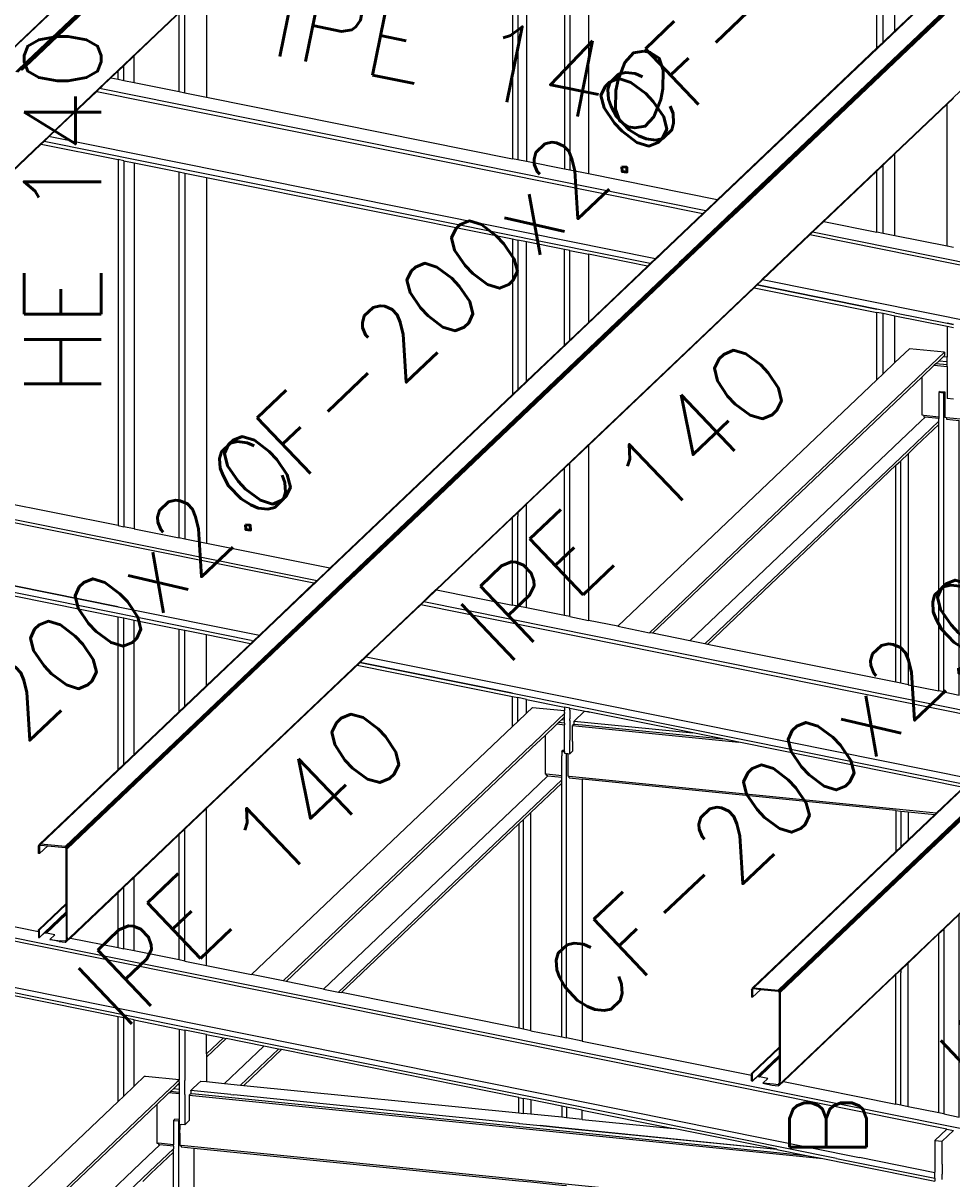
# Model space of a CAD drawing. Header units: millimetres. Extents: x 0 to 42, y 0 to 29.7.
# Drawn here: x 18.286 to 20.135, y 13.836 to 16.137 of the extents above; entities that cross this region are included whole.
import ezdxf
from ezdxf.enums import TextEntityAlignment as Align

# ---------------------------------------------------------------- set-up
doc = ezdxf.new("R2010")
doc.units = ezdxf.units.MM
doc.layers.add('BARRAS_DE_ACERO', color=7, linetype='Continuous', lineweight=9)
doc.layers.add('REFERENCIA_DE_LAS_BARRAS', color=2, linetype='Continuous', lineweight=9)
doc.styles.add('CYPETXT', font='romans__.ttf', dxfattribs={"height": 0.2})

msp = doc.modelspace()

# ---------------------------------------------------------------- linework, layer by layer
at = {"layer": 'BARRAS_DE_ACERO'}
for p, q in [((18.43703, 16.00684), (19.83667, 17.33798)), ((18.30027, 16.06039), (18.93417, 16.66328)), ((18.48657, 16.05266), (19.08273, 16.61964)), ((19.2603, 16.57683), (19.2603, 15.86703)), ((19.27076, 16.57472), (19.27076, 15.86492)), ((19.28829, 16.57119), (19.28829, 15.86139)), ((19.36396, 16.55595), (19.36396, 15.84615)), ((19.37442, 16.55384), (19.37442, 15.84404)), ((19.4115, 16.54637), (19.4115, 15.83657)), ((19.98601, 16.08759), (19.98601, 16.43065)), ((20.29149, 16.37617), (19.64119, 15.7577)), ((19.71372, 15.7757), (20.32959, 16.36143)), ((19.71551, 15.77534), (20.33139, 16.36107)), ((19.71756, 15.77493), (20.33924, 16.36617)), ((20.34336, 16.36573), (19.72135, 15.77416)), ((20.34042, 16.36493), (19.87087, 15.91836)), ((20.12581, 15.97719), (20.49484, 16.32815)), ((18.47515, 16.28645), (18.24843, 16.07082)), ((18.2489, 16.07073), (18.47515, 16.28591)), ((20.13817, 16.23177), (19.63996, 15.75795)), ((18.2501, 16.07049), (18.39634, 16.20958)), ((18.29436, 16.06158), (18.44732, 16.20705)), ((18.29615, 16.06122), (18.44931, 16.20689)), ((18.29819, 16.06081), (18.45083, 16.20597)), ((18.30197, 16.06005), (18.45251, 16.20321)), ((18.59689, 16.15716), (18.50712, 16.07178)), ((18.59689, 16.00064), (18.59689, 16.15716)), ((19.66781, 15.78495), (19.98601, 16.08759)), ((19.99837, 16.09934), (19.98601, 16.08759)), ((18.27179, 16.04012), (18.29436, 16.06158)), ((18.27358, 16.03976), (18.29615, 16.06122)), ((18.29819, 16.06081), (18.27563, 16.03935)), ((18.30027, 16.06039), (18.28253, 16.04352)), ((18.30197, 16.06005), (18.28423, 16.04318)), ((18.44724, 16.01525), (18.48657, 16.05266)), ((18.48657, 16.05224), (18.47515, 16.04138)), ((18.48657, 16.02286), (18.48657, 16.05224)), ((18.46107, 16.028), (18.44334, 16.01113)), ((18.47515, 16.02516), (18.48657, 16.02286)), ((18.48657, 16.02286), (18.50712, 16.01872)), ((18.50712, 16.01872), (18.59689, 16.00064)), ((18.43244, 16.00117), (18.32775, 15.90161)), ((18.43703, 16.00684), (18.33928, 15.91387)), ((18.43816, 16.00661), (18.43244, 16.00117)), ((18.43279, 16.0011), (18.43851, 16.00654)), ((18.43279, 16.0011), (19.63952, 15.75804)), ((18.43816, 16.00661), (18.44298, 16.0112)), ((18.43851, 16.00654), (18.44334, 16.01113)), ((19.64524, 15.76348), (18.43851, 16.00654)), ((18.44298, 16.0112), (18.44724, 16.01525)), ((18.6083, 15.99834), (18.65156, 15.98963)), ((20.12581, 15.97719), (19.85066, 15.71552)), ((19.8518, 15.71529), (20.13817, 15.98765)), ((18.32204, 15.89618), (18.32775, 15.90161)), ((18.33928, 15.91387), (18.32663, 15.90184)), ((19.71962, 15.77451), (19.87087, 15.91836)), ((18.32204, 15.89618), (17.85382, 15.45088)), ((17.85382, 15.45046), (18.3224, 15.89611)), ((18.3224, 15.89611), (18.47515, 15.86534)), ((18.47515, 15.86534), (18.47515, 15.13644)), ((18.48657, 15.86304), (18.47515, 15.86534)), ((18.48657, 15.86304), (18.48657, 15.13414)), ((18.48657, 15.86304), (18.50712, 15.8589)), ((18.50712, 15.8589), (18.50712, 15.13)), ((18.50712, 15.8589), (18.59689, 15.84082)), ((20.02185, 15.71363), (20.02185, 15.87661)), ((18.59689, 15.11192), (18.59689, 15.84082)), ((18.59689, 15.84082), (18.6083, 15.83852)), ((18.6083, 15.83852), (18.6083, 15.10962)), ((18.6083, 15.83852), (18.65156, 15.82981)), ((19.66781, 15.78495), (19.4115, 15.83657)), ((19.99837, 15.71836), (19.99837, 15.84569)), ((18.65156, 15.82981), (18.65156, 15.10091)), ((18.65156, 15.82981), (19.2603, 15.7072)), ((19.64524, 15.76348), (19.63952, 15.75804)), ((19.66781, 15.78495), (19.64524, 15.76348)), ((19.68543, 15.74879), (19.71372, 15.7757)), ((19.71756, 15.77493), (19.68838, 15.74717)), ((19.69133, 15.74761), (19.71962, 15.77451)), ((19.70499, 15.76533), (19.69294, 15.75387)), ((19.72135, 15.77416), (19.69877, 15.75269)), ((19.71551, 15.77534), (19.70499, 15.76533)), ((19.63996, 15.75795), (19.5473, 15.66983)), ((19.64119, 15.7577), (19.55908, 15.67961)), ((19.58458, 15.64845), (19.68838, 15.74717)), ((19.6872, 15.74841), (19.59456, 15.66031)), ((19.59721, 15.65809), (19.69133, 15.74761)), ((19.69306, 15.74726), (19.59893, 15.65774)), ((19.68543, 15.74879), (19.60333, 15.6707)), ((19.6872, 15.74841), (19.69294, 15.75387)), ((19.69306, 15.74726), (19.69877, 15.75269)), ((19.88043, 15.74212), (19.85787, 15.72065)), ((19.85787, 15.72065), (19.85216, 15.71522)), ((21.06459, 15.4776), (19.85787, 15.72065)), ((19.2603, 15.7072), (19.27076, 15.70509)), ((19.2603, 15.7072), (19.2603, 15.39739)), ((19.27076, 15.70509), (19.27076, 15.40734)), ((19.75775, 15.62585), (19.8518, 15.71529)), ((19.85216, 15.71522), (19.75803, 15.6257)), ((20.12581, 15.69269), (20.02185, 15.71363)), ((19.37442, 15.68421), (19.4115, 15.67674)), ((19.55908, 15.67961), (19.54882, 15.66985)), ((19.59421, 15.66203), (19.60333, 15.6707)), ((19.53079, 15.65271), (18.87298, 15.02709)), ((19.52957, 15.65296), (18.87752, 15.03283)), ((19.10023, 15.18345), (19.59893, 15.65774)), ((19.53483, 15.65848), (19.52912, 15.65305)), ((19.52957, 15.65296), (19.53528, 15.65839)), ((19.5365, 15.65814), (19.53079, 15.65271)), ((19.54539, 15.66852), (19.53483, 15.65848)), ((19.54583, 15.66843), (19.53528, 15.65839)), ((19.5365, 15.65814), (19.54854, 15.66958)), ((19.54583, 15.66843), (19.5473, 15.66983)), ((19.54882, 15.66985), (19.54854, 15.66958)), ((19.57504, 15.6438), (19.58075, 15.64923)), ((19.58075, 15.64923), (19.59131, 15.65927)), ((19.58458, 15.64845), (19.58173, 15.64574)), ((19.59721, 15.65809), (19.58577, 15.64721)), ((19.58979, 15.65577), (19.58648, 15.65263)), ((19.59228, 15.65813), (19.58979, 15.65577)), ((19.59133, 15.65929), (19.59131, 15.65927)), ((19.59133, 15.65929), (19.59278, 15.66067)), ((19.59289, 15.65871), (19.59228, 15.65813)), ((19.59278, 15.66067), (19.59421, 15.66203)), ((19.5929, 15.65872), (19.59289, 15.65871)), ((19.59309, 15.65891), (19.5929, 15.65872)), ((19.59309, 15.65891), (19.59456, 15.66031)), ((18.79067, 14.89782), (19.57504, 15.6438)), ((19.57682, 15.64344), (18.81778, 14.92155)), ((18.94642, 15.04152), (19.57888, 15.64303)), ((18.94847, 15.04111), (19.58007, 15.64179)), ((19.10829, 15.00947), (19.75654, 15.626)), ((19.10895, 15.00878), (19.75767, 15.62577)), ((19.57888, 15.64303), (19.57889, 15.64303)), ((19.57889, 15.64303), (19.58173, 15.64574)), ((19.58577, 15.64721), (19.58007, 15.64179)), ((19.75803, 15.6257), (19.74747, 15.61566)), ((19.75767, 15.62577), (19.75775, 15.62585)), ((20.18762, 15.53917), (19.75803, 15.6257)), ((19.74745, 15.61564), (19.74176, 15.61023)), ((19.74176, 15.61023), (19.98601, 15.56103)), ((19.98601, 15.56761), (19.98601, 15.56759)), ((19.99837, 15.56512), (19.98601, 15.56761)), ((19.98601, 15.42692), (19.98601, 15.56103)), ((19.99837, 15.56512), (19.99837, 15.5651)), ((20.02185, 15.56039), (19.99837, 15.56512)), ((20.02185, 15.56037), (20.02185, 15.56039)), ((20.02185, 15.56039), (20.12581, 15.53945)), ((20.02185, 15.56037), (20.12581, 15.53943)), ((19.4115, 15.54119), (19.37442, 15.50593)), ((20.12581, 15.53945), (20.12581, 15.53943)), ((20.13817, 15.53696), (20.12581, 15.53945)), ((20.12581, 15.53943), (20.13817, 15.53694)), ((20.12581, 15.53287), (20.12581, 15.47157)), ((19.36396, 15.49598), (19.28829, 15.42401)), ((19.37442, 15.50593), (19.36396, 15.49598)), ((20.1203, 15.48164), (20.05087, 15.48861)), ((19.53325, 14.92332), (20.12028, 15.48162)), ((20.10884, 15.46418), (20.10315, 15.45877)), ((20.11749, 15.47241), (20.10884, 15.46418)), ((20.12581, 15.46247), (20.10884, 15.46418)), ((20.12029, 15.47507), (20.11749, 15.47241)), ((20.12581, 15.47157), (20.11749, 15.47241)), ((20.12581, 15.46247), (20.12581, 15.47157)), ((20.10315, 15.45877), (20.10004, 15.45581)), ((20.10004, 15.45581), (20.12581, 15.45322)), ((20.12581, 15.45649), (20.10315, 15.45877)), ((20.12581, 15.45649), (20.12581, 15.46247)), ((20.12581, 15.45322), (20.12581, 15.45649)), ((20.12581, 15.45322), (20.12581, 15.38982)), ((19.28829, 15.42401), (19.27076, 15.40734)), ((19.99837, 15.43868), (19.98601, 15.42692)), ((18.89667, 15.05154), (19.2603, 15.39739)), ((19.27076, 15.40734), (19.2603, 15.39739)), ((20.04784, 15.40617), (19.53893, 14.92218)), ((20.11187, 15.40356), (20.1094, 15.40121)), ((20.1094, 15.40121), (20.1094, 15.35274)), ((20.11891, 15.40026), (20.1094, 15.40121)), ((20.11187, 15.40356), (20.12138, 15.40261)), ((20.12138, 15.40261), (20.11891, 15.40026)), ((20.11891, 14.80535), (20.11891, 15.40026)), ((20.12138, 15.40261), (20.12139, 15.35153)), ((20.13817, 15.38857), (20.12581, 15.38982)), ((20.07306, 15.34429), (20.08196, 15.35275)), ((20.1094, 15.35274), (20.07916, 15.35577)), ((20.1094, 15.35), (20.08196, 15.35275)), ((20.1094, 15.35274), (20.1094, 15.35)), ((20.1094, 15.3447), (20.1094, 15.35)), ((20.12448, 15.35122), (20.12448, 15.34848)), ((20.85462, 15.27791), (20.12448, 15.35122)), ((20.12448, 15.34848), (20.14982, 15.34593)), ((20.07306, 15.34429), (19.61344, 14.90717)), ((20.04784, 15.28616), (20.1094, 15.3447)), ((20.1094, 14.80727), (20.1094, 15.33813)), ((19.4115, 15.29614), (19.4115, 14.94784)), ((20.04784, 15.28616), (20.03332, 15.27235)), ((20.04784, 15.27959), (20.06422, 15.29516)), ((18.86518, 15.02159), (17.65844, 15.26465)), ((18.47515, 15.13644), (17.85382, 15.26158)), ((20.03332, 15.27235), (19.64306, 14.9012)), ((20.02381, 15.25674), (19.64876, 14.90005)), ((20.02381, 15.25674), (20.03332, 15.26578)), ((20.02381, 14.82451), (20.02381, 15.25674)), ((20.03332, 14.82259), (20.03332, 15.26578)), ((19.36396, 14.95742), (19.36396, 15.25092)), ((19.28829, 14.97266), (19.28829, 15.17895)), ((19.27076, 15.16228), (19.27076, 15.15555)), ((19.27076, 14.97619), (19.27076, 15.15555)), ((18.47515, 15.13644), (18.48657, 15.13414)), ((18.50712, 15.13), (18.48657, 15.13414)), ((18.50712, 15.13), (18.59689, 15.11192)), ((18.73995, 14.90801), (17.72747, 15.11193)), ((18.75691, 14.91811), (18.87156, 15.02716)), ((18.80641, 14.90835), (18.94642, 15.04152)), ((18.86518, 15.02159), (18.87131, 15.02742)), ((18.87175, 15.02734), (18.87156, 15.02716)), ((18.87175, 15.02734), (18.87752, 15.03283)), ((18.86518, 15.02159), (18.75683, 14.91853)), ((18.80945, 14.9069), (18.92485, 15.01665)), ((19.10914, 15.00857), (19.08971, 14.99009)), ((19.0999, 15.00019), (19.10894, 15.00878)), ((19.1078, 15.00901), (19.10829, 15.00947)), ((19.10894, 15.00878), (19.10895, 15.00878)), ((19.10929, 15.00871), (19.10914, 15.00857)), ((18.98171, 14.88908), (19.08246, 14.9849)), ((19.08359, 14.98467), (18.98237, 14.88839)), ((19.08394, 14.9846), (19.0778, 14.97876)), ((19.08359, 14.98467), (19.08936, 14.99016)), ((19.08394, 14.9846), (19.08971, 14.99009)), ((20.29065, 14.74155), (19.08394, 14.9846)), ((19.0999, 15.00019), (19.08936, 14.99016)), ((18.47515, 14.97507), (18.75665, 14.91837)), ((18.98271, 14.88832), (19.0778, 14.97876)), ((20.28451, 14.73571), (19.0778, 14.97876)), ((19.27076, 14.97619), (19.2603, 14.9783)), ((19.28829, 14.97266), (19.27076, 14.97619)), ((19.36396, 14.95742), (19.28829, 14.97266)), ((19.37442, 14.95531), (19.36396, 14.95742)), ((19.37442, 14.95531), (19.4115, 14.94784)), ((19.4699, 14.93608), (19.4115, 14.94784)), ((18.73858, 14.90121), (18.65156, 14.91874)), ((18.74518, 14.90695), (18.75691, 14.91811)), ((18.75665, 14.91837), (18.75683, 14.91853)), ((18.82188, 14.92072), (18.81, 14.90941)), ((18.32125, 14.50238), (18.74588, 14.90622)), ((18.36976, 14.49751), (18.79067, 14.89782)), ((18.79243, 14.89744), (18.3714, 14.49702)), ((18.37278, 14.49595), (18.79362, 14.8962)), ((18.79753, 14.89556), (18.37404, 14.4928)), ((18.37882, 14.3157), (18.98171, 14.88908)), ((18.6083, 14.77677), (18.73903, 14.9011)), ((18.73858, 14.90121), (18.65156, 14.81845)), ((18.65156, 14.75872), (18.79654, 14.89661)), ((18.74472, 14.90704), (18.73858, 14.90121)), ((18.74518, 14.90695), (18.73903, 14.9011)), ((18.73995, 14.90801), (18.74472, 14.90705)), ((18.74473, 14.90704), (18.74474, 14.90705)), ((18.79362, 14.8962), (18.80641, 14.90835)), ((18.80845, 14.90794), (18.79654, 14.89661)), ((18.80945, 14.9069), (18.79753, 14.89556)), ((18.80845, 14.90794), (18.81, 14.90941)), ((18.98237, 14.88839), (18.97957, 14.88573)), ((18.98271, 14.88832), (18.97983, 14.88558)), ((19.64306, 14.9012), (19.61344, 14.90717)), ((18.95737, 14.86423), (18.96927, 14.87555)), ((18.96927, 14.87555), (18.97983, 14.88558)), ((18.96927, 14.87555), (19.2603, 14.81693)), ((20.12539, 13.93511), (15.58543, 14.84952)), ((18.95702, 14.8643), (18.37994, 14.31547)), ((18.65156, 14.57338), (18.95121, 14.85837)), ((18.95736, 14.86422), (18.95121, 14.85837)), ((18.95121, 14.85837), (19.2603, 14.79612)), ((20.03332, 14.82259), (20.02381, 14.82451)), ((20.04784, 14.81967), (20.03332, 14.82259)), ((18.65156, 14.81845), (18.6083, 14.77731)), ((19.2603, 14.81693), (20.17599, 14.63249)), ((19.2603, 14.80321), (20.16408, 14.62116)), ((19.2603, 14.73674), (19.2603, 14.79612)), ((19.2603, 14.79612), (19.27076, 14.79401)), ((20.11891, 14.80535), (20.1094, 14.80727)), ((18.31962, 14.50222), (18.6083, 14.77677)), ((18.6083, 14.77731), (18.59689, 14.76646)), ((19.27076, 14.74669), (19.27076, 14.79401)), ((19.28829, 14.79048), (19.36396, 14.77524)), ((19.30018, 14.77467), (19.36396, 14.76827)), ((19.36396, 14.77524), (19.36396, 14.76827)), ((19.37442, 14.77313), (19.36396, 14.77524)), ((19.37442, 14.77313), (19.4115, 14.76566)), ((19.37442, 14.76915), (19.37442, 14.77313)), ((18.59689, 14.76646), (18.50712, 14.68108)), ((19.28829, 14.76336), (19.27076, 14.74669)), ((19.35168, 14.75065), (19.34579, 14.74505)), ((19.36396, 14.76421), (19.36396, 14.76827)), ((19.36396, 14.76421), (19.36396, 14.76233)), ((19.36396, 14.75576), (19.36396, 14.75799)), ((19.37442, 14.76915), (19.37442, 14.76316)), ((19.37442, 14.76316), (19.37442, 14.75205)), ((19.37442, 14.74836), (19.37442, 14.75205)), ((19.40285, 14.7663), (19.38307, 14.74749)), ((19.4115, 14.76543), (19.40285, 14.7663)), ((19.4115, 14.76543), (19.4115, 14.76566)), ((18.74091, 14.24277), (19.2603, 14.73674)), ((19.27076, 14.74669), (19.2603, 14.73674)), ((19.34579, 14.74505), (19.32292, 14.72329)), ((19.32516, 14.71886), (19.34579, 14.73847)), ((19.34913, 14.74165), (19.34579, 14.73847)), ((19.35222, 14.74459), (19.34913, 14.74165)), ((19.34913, 14.74165), (19.36396, 14.74016)), ((19.35793, 14.75002), (19.35222, 14.74459)), ((19.36396, 14.74341), (19.35222, 14.74459)), ((19.36396, 14.74941), (19.35793, 14.75002)), ((19.36396, 14.74341), (19.36396, 14.74016)), ((19.37442, 14.74836), (19.37442, 14.70952)), ((19.38306, 14.74149), (19.37997, 14.73855)), ((19.37999, 14.70647), (19.37999, 14.73855)), ((19.38308, 14.74149), (19.38306, 14.74149)), ((19.38308, 14.74149), (19.38307, 14.74749)), ((19.38308, 14.74149), (19.39948, 14.73985)), ((19.29879, 14.70034), (19.32292, 14.72329)), ((19.32516, 14.71886), (19.29879, 14.69378)), ((19.32516, 14.71886), (19.32516, 14.64192)), ((19.37442, 14.6822), (19.37442, 14.70952)), ((19.37999, 14.70647), (19.37999, 14.6875)), ((18.50712, 14.68108), (18.48657, 14.66154)), ((19.29693, 14.69857), (18.80426, 14.23001)), ((19.29693, 14.69201), (18.80994, 14.22887)), ((19.29693, 14.69857), (19.29879, 14.70034)), ((19.29693, 14.69201), (19.29879, 14.69378)), ((19.35849, 14.68705), (19.36096, 14.6894)), ((19.35849, 14.68705), (19.35849, 14.67816)), ((19.36396, 14.6865), (19.36396, 14.68325)), ((19.36396, 14.68325), (19.368, 14.68284)), ((19.37047, 14.68259), (19.37047, 14.63737)), ((19.37442, 14.6822), (19.37999, 14.6875)), ((18.48657, 14.66154), (18.47515, 14.65068)), ((19.35849, 14.63857), (19.35849, 14.67816)), ((18.47515, 14.65068), (18.31823, 14.50143)), ((19.33105, 14.63859), (19.29693, 14.60614)), ((19.32825, 14.64161), (19.32516, 14.64192)), ((19.32825, 14.63887), (19.32825, 14.64161)), ((19.35849, 14.63857), (19.32825, 14.64161)), ((19.33105, 14.63859), (19.32825, 14.63887)), ((19.33105, 14.63859), (19.35849, 14.63583)), ((19.35849, 14.63583), (19.35849, 14.63857)), ((19.35849, 14.63054), (19.35849, 14.63583)), ((19.37356, 14.63706), (19.37047, 14.63737)), ((19.37356, 14.63432), (19.37356, 14.63706)), ((20.1037, 14.56375), (19.37356, 14.63706)), ((19.90534, 13.87676), (16.18274, 14.62657)), ((19.35849, 14.63054), (18.91408, 14.20789)), ((20.02381, 14.56904), (19.3989, 14.63178)), ((20.17646, 14.6324), (20.11653, 14.57541)), ((20.11786, 14.57528), (20.17766, 14.63216)), ((20.11653, 14.57541), (19.73898, 14.21634)), ((20.16636, 14.57041), (19.78912, 14.21163)), ((20.02381, 14.56904), (20.03332, 14.56809)), ((20.03332, 14.56809), (20.04784, 14.56663)), ((20.04784, 14.56663), (20.04784, 14.51062)), ((20.04784, 14.56663), (20.1011, 14.56128)), ((20.11601, 14.57546), (20.1037, 14.56375)), ((20.11722, 14.57467), (20.11786, 14.57528)), ((19.28241, 14.1337), (19.28241, 14.55163)), ((19.29693, 14.13078), (19.29693, 14.56544)), ((20.15341, 14.55603), (19.79076, 14.21114)), ((20.15567, 14.5558), (19.79215, 14.21007)), ((20.1579, 14.55558), (19.79307, 14.20859)), ((20.1598, 14.55539), (19.7934, 14.20692)), ((19.79868, 14.03028), (20.35804, 14.56228)), ((20.1011, 14.56128), (20.1037, 14.56375)), ((18.91978, 14.20674), (19.2729, 14.54259)), ((19.2729, 14.54259), (19.2729, 14.13562)), ((20.33638, 14.54038), (20.04785, 14.26596)), ((18.31697, 14.49853), (18.3173, 14.50014)), ((18.31697, 14.48379), (18.31697, 14.49853)), ((18.3173, 14.50014), (18.31823, 14.50143)), ((18.32112, 14.50047), (18.31888, 14.49834)), ((18.31906, 14.49923), (18.31888, 14.49834)), ((18.31888, 14.4836), (18.33516, 14.49908)), ((18.31888, 14.49834), (18.31888, 14.4836)), ((18.31906, 14.49923), (18.32018, 14.5003)), ((18.31957, 14.49995), (18.31906, 14.49923)), ((18.31957, 14.49995), (18.32018, 14.5003)), ((18.32112, 14.50047), (18.32125, 14.50048)), ((18.36976, 14.49751), (18.32125, 14.50238)), ((18.32125, 14.50048), (18.33516, 14.49908)), ((18.33516, 14.49908), (18.36976, 14.49561)), ((18.3714, 14.49702), (18.36976, 14.49751)), ((18.37278, 14.49595), (18.3714, 14.49702)), ((18.31888, 14.4836), (18.31697, 14.48379)), ((18.36976, 14.49561), (18.37067, 14.49534)), ((18.37144, 14.49474), (18.37067, 14.49534)), ((18.37144, 14.49474), (18.37195, 14.49392)), ((18.37213, 14.49299), (18.37195, 14.49392)), ((18.37213, 14.38408), (18.37213, 14.49299)), ((18.37404, 14.4928), (18.37371, 14.49447)), ((18.37404, 14.31666), (18.37404, 14.4928)), ((20.02381, 14.48777), (19.73759, 14.21555)), ((18.48657, 14.41647), (18.50712, 14.43601)), ((18.50712, 14.28986), (18.50712, 14.43601)), ((17.85382, 14.42144), (18.31697, 14.32815)), ((18.48657, 14.294), (18.48657, 14.40877)), ((18.31697, 14.33162), (18.37213, 14.38408)), ((18.31888, 14.33143), (18.37213, 14.38207)), ((18.37213, 14.38207), (18.37213, 14.38408)), ((18.37213, 14.36733), (18.37213, 14.38207)), ((18.37213, 14.36733), (18.32849, 14.32583)), ((18.37213, 14.36492), (18.33058, 14.32541)), ((18.37213, 14.36359), (18.33174, 14.32518)), ((18.37213, 14.36246), (18.33272, 14.32498)), ((18.37213, 14.36623), (18.37213, 14.36733)), ((18.37213, 14.36246), (18.37213, 14.36359)), ((18.31697, 14.32815), (18.31697, 14.33162)), ((18.31888, 14.33143), (18.31697, 14.33162)), ((18.31697, 14.32815), (18.31697, 14.31688)), ((18.31697, 14.31688), (18.31699, 14.31677)), ((18.31699, 14.31677), (18.31894, 14.31637)), ((18.31888, 14.31669), (18.31894, 14.31637)), ((18.31894, 14.31637), (18.32881, 14.32577)), ((18.33058, 14.32541), (18.32945, 14.32564)), ((18.33174, 14.32518), (18.33058, 14.32541)), ((18.33272, 14.32498), (18.33174, 14.32518)), ((18.34931, 14.32164), (18.33272, 14.32498)), ((18.33943, 14.31224), (18.34931, 14.32164)), ((18.37278, 14.30825), (18.37987, 14.31499)), ((18.37994, 14.31547), (18.37371, 14.30955)), ((18.37404, 14.31666), (18.37404, 14.31266)), ((18.37404, 14.31115), (18.37882, 14.3157)), ((18.37987, 14.31499), (18.3803, 14.3154)), ((20.04784, 14.26554), (20.1094, 14.32409)), ((20.1094, 14.32409), (20.11891, 14.33313)), ((20.1094, 13.96715), (20.1094, 14.32409)), ((18.33945, 14.31224), (18.33943, 14.31224)), ((18.35827, 14.30845), (18.33945, 14.31224)), ((18.33945, 14.31224), (18.36091, 14.31009)), ((18.35827, 14.30845), (18.36976, 14.3073)), ((18.36976, 14.3092), (18.36091, 14.31009)), ((18.36976, 14.3092), (18.37213, 14.31145)), ((18.37067, 14.30929), (18.36976, 14.3092)), ((18.36976, 14.3073), (18.3714, 14.30746)), ((18.37196, 14.31052), (18.37067, 14.30929)), ((18.37144, 14.30973), (18.37067, 14.30929)), ((18.37278, 14.30825), (18.3714, 14.30746)), ((18.37195, 14.31045), (18.37144, 14.30973)), ((18.37196, 14.31052), (18.37195, 14.31045)), ((18.37213, 14.31134), (18.37196, 14.31052)), ((18.37213, 14.31145), (18.37213, 14.31134)), ((18.37278, 14.30825), (18.37371, 14.30955)), ((18.37371, 14.30955), (18.37404, 14.31115)), ((18.37404, 14.31266), (18.37404, 14.31115)), ((18.47515, 14.2963), (18.48657, 14.294)), ((18.50712, 14.28986), (18.48657, 14.294)), ((18.59689, 14.27178), (18.50712, 14.28986)), ((18.6083, 14.26948), (18.59689, 14.27178)), ((18.6083, 14.26948), (18.65156, 14.26077)), ((18.65156, 14.26077), (18.74091, 14.24277)), ((20.03332, 14.25173), (20.02381, 14.24269)), ((20.04784, 14.26554), (20.03332, 14.25173)), ((20.03332, 14.25173), (20.03332, 14.246)), ((20.03332, 13.98247), (20.03332, 14.246)), ((20.04784, 13.97955), (20.04784, 14.26554)), ((18.80426, 14.23001), (18.74091, 14.24277)), ((18.80994, 14.22887), (18.80426, 14.23001)), ((18.88445, 14.21386), (18.80994, 14.22887)), ((19.79968, 14.02953), (20.02381, 14.24269)), ((18.91408, 14.20789), (18.91978, 14.20674)), ((19.2729, 14.13562), (18.91978, 14.20674)), ((19.73634, 14.21265), (19.73666, 14.21425)), ((19.73634, 14.21265), (19.73634, 14.19791)), ((19.73824, 14.19772), (19.73634, 14.19791)), ((19.73759, 14.21555), (19.73666, 14.21425)), ((19.73898, 14.21634), (19.73759, 14.21555)), ((19.73824, 14.21246), (19.74047, 14.21459)), ((19.73824, 14.21246), (19.73842, 14.21335)), ((19.73824, 14.19772), (19.75452, 14.2132)), ((19.73824, 14.21246), (19.73824, 14.19772)), ((19.73953, 14.21441), (19.73842, 14.21335)), ((19.73953, 14.21441), (19.73971, 14.21451)), ((19.73971, 14.21451), (19.74047, 14.21459)), ((19.74047, 14.21459), (19.74062, 14.2146)), ((19.74062, 14.2165), (19.78912, 14.21163)), ((19.74062, 14.2146), (19.75452, 14.2132)), ((19.75452, 14.2132), (19.78912, 14.20973)), ((19.79076, 14.21114), (19.78912, 14.21163)), ((19.78912, 14.20973), (19.79003, 14.20945)), ((19.7908, 14.20886), (19.79003, 14.20945)), ((19.79215, 14.21007), (19.79076, 14.21114)), ((19.7908, 14.20886), (19.79132, 14.20804)), ((19.7915, 14.20711), (19.79132, 14.20804)), ((19.79307, 14.20859), (19.79215, 14.21007)), ((19.7934, 14.20692), (19.79307, 14.20859)), ((19.7934, 14.20692), (19.7934, 14.03078)), ((18.50712, 14.15236), (18.59689, 14.13428)), ((18.59689, 14.13428), (18.6083, 14.13198)), ((18.59689, 14.13428), (18.59689, 14.0329)), ((19.28241, 14.1337), (19.2729, 14.13562)), ((19.29693, 14.13078), (19.28241, 14.1337)), ((18.65156, 14.12327), (18.68496, 14.11654)), ((18.69063, 14.1154), (18.65156, 14.07824)), ((18.68496, 14.11654), (18.69063, 14.1154)), ((19.3989, 14.11024), (19.368, 14.11646)), ((19.3989, 14.11024), (19.73634, 14.04227)), ((18.65156, 14.08478), (18.65156, 14.07824)), ((19.73824, 14.04555), (19.7915, 14.0962)), ((19.7915, 14.0962), (19.7915, 14.0982)), ((19.7915, 14.0962), (19.7915, 14.08146)), ((19.7915, 14.08146), (19.73824, 14.03081)), ((19.74881, 14.03976), (19.7915, 14.08036)), ((19.74995, 14.03953), (19.7915, 14.07905)), ((19.75111, 14.0393), (19.7915, 14.07771)), ((19.75209, 14.0391), (19.7915, 14.07658)), ((18.50928, 14.02247), (18.52756, 14.03986)), ((18.52996, 14.03962), (18.52756, 14.03986)), ((18.59689, 14.0329), (18.52996, 14.03962)), ((19.73634, 14.04574), (19.73824, 14.04555)), ((19.73634, 14.04227), (19.73634, 14.04574)), ((19.73634, 14.031), (19.73634, 14.04227)), ((19.73824, 14.03081), (19.73824, 14.04555)), ((19.74817, 14.03989), (19.7383, 14.0305)), ((19.74881, 14.03976), (19.74817, 14.03989)), ((19.74995, 14.03953), (19.74881, 14.03976)), ((19.75111, 14.0393), (19.74995, 14.03953)), ((19.75111, 14.0393), (19.75209, 14.0391)), ((19.76867, 14.03576), (19.75209, 14.0391)), ((18.50712, 14.02042), (18.48657, 14.00088)), ((18.50928, 14.02247), (18.50712, 14.02042)), ((18.57344, 14.01049), (18.59324, 14.02931)), ((18.59689, 14.01412), (18.58538, 14.01528)), ((18.59419, 14.02366), (18.59689, 14.02623)), ((18.59419, 14.02366), (18.59689, 14.02339)), ((18.59689, 14.0329), (18.59689, 14.03278)), ((18.59689, 14.02339), (18.59689, 14.01412)), ((18.59689, 14.01412), (18.59689, 14.00813)), ((18.6083, 14.02779), (18.6083, 14.03176)), ((18.6083, 14.01668), (18.6083, 14.02779)), ((18.6083, 14.00699), (18.6083, 14.01668)), ((18.62004, 14.01179), (18.62354, 14.01512)), ((18.62357, 14.01515), (18.62354, 14.01512)), ((18.63413, 14.0252), (18.62357, 14.01515)), ((18.63982, 14.03062), (18.63413, 14.0252)), ((18.63982, 14.03062), (18.65156, 14.02944)), ((18.72554, 14.02201), (19.2729, 13.96704)), ((19.73636, 14.03088), (19.73634, 14.031)), ((19.73639, 14.03088), (19.73636, 14.03088)), ((19.73639, 14.03088), (19.7383, 14.0305)), ((19.73824, 14.03081), (19.7383, 14.0305)), ((19.7588, 14.02636), (19.76867, 14.03576)), ((19.7588, 14.02636), (19.77761, 14.02258)), ((19.78025, 14.02421), (19.7588, 14.02636)), ((19.78912, 14.02332), (19.78025, 14.02421)), ((19.79134, 14.02466), (19.79003, 14.02341)), ((19.7908, 14.02385), (19.79003, 14.02341)), ((19.79076, 14.02158), (19.79215, 14.02237)), ((19.79132, 14.02457), (19.7908, 14.02385)), ((19.79132, 14.02457), (19.79134, 14.02466)), ((19.79134, 14.02466), (19.7915, 14.02546)), ((19.7915, 14.02546), (19.7915, 14.02558)), ((19.79905, 14.02894), (19.79215, 14.02237)), ((19.79307, 14.02366), (19.79215, 14.02237)), ((19.79307, 14.02366), (19.79931, 14.0296)), ((19.7934, 14.02527), (19.79307, 14.02366)), ((19.7934, 14.02678), (19.7934, 14.03078)), ((19.7934, 14.02527), (19.79819, 14.02982)), ((19.7934, 14.02678), (19.7934, 14.02527)), ((19.79911, 14.02898), (19.79905, 14.02894)), ((19.79966, 14.02951), (19.79911, 14.02898)), ((19.79931, 14.0296), (19.79933, 14.0296)), ((19.79947, 14.02973), (19.79933, 14.0296)), ((19.79948, 14.02974), (19.79947, 14.02973)), ((19.79966, 14.02951), (19.79968, 14.02953)), ((18.48657, 14.00088), (18.47515, 13.99002)), ((18.57036, 14.00755), (18.55038, 13.98855)), ((18.57325, 14.00374), (18.55261, 13.98412)), ((18.57325, 14.01031), (18.57036, 14.00755)), ((18.57325, 14.01031), (18.57344, 14.01049)), ((18.57325, 14.00374), (18.57659, 14.00692)), ((18.57659, 14.00692), (18.57968, 14.00986)), ((18.59689, 14.00488), (18.57659, 14.00692)), ((18.59689, 14.00813), (18.57968, 14.00986)), ((18.59689, 14.00813), (18.59689, 14.00488)), ((18.59689, 14.00488), (18.59689, 13.95382)), ((18.6083, 14.00374), (18.6083, 14.00699)), ((18.61695, 14.00286), (18.61695, 13.95181)), ((18.69952, 14.00382), (18.62004, 14.01179)), ((18.62004, 14.01085), (18.62004, 14.01179)), ((18.62923, 14.0049), (19.28181, 13.93936)), ((18.69952, 14.00382), (18.70563, 14.0032)), ((18.70575, 14.00319), (18.70563, 14.0032)), ((19.2729, 13.94625), (18.70575, 14.00319)), ((19.2729, 13.99812), (19.28241, 13.9962)), ((19.28241, 13.96609), (19.28241, 13.9962)), ((19.29693, 13.99328), (19.29693, 13.96463)), ((18.47515, 13.99002), (17.85382, 13.3991)), ((17.85382, 13.31955), (18.55261, 13.98412)), ((17.85382, 13.32608), (18.54077, 13.97941)), ((18.55038, 13.98855), (18.54077, 13.97941)), ((19.35849, 13.98088), (19.35849, 13.95845)), ((19.368, 13.97896), (19.35849, 13.98088)), ((19.368, 13.97896), (19.368, 13.95749)), ((19.3989, 13.97274), (19.368, 13.97896)), ((19.3989, 13.97274), (19.58065, 13.93614)), ((19.3989, 13.95439), (19.3989, 13.97274)), ((20.03332, 13.98247), (20.02381, 13.98439)), ((20.04784, 13.97955), (20.03332, 13.98247)), ((20.1094, 13.96715), (20.04784, 13.97955)), ((18.58842, 13.95467), (18.58595, 13.95232)), ((18.58595, 13.95232), (18.58595, 13.92789)), ((18.58595, 13.95232), (18.59546, 13.95137)), ((18.59689, 13.95382), (18.58842, 13.95467)), ((18.59689, 13.95273), (18.59546, 13.95137)), ((18.59546, 13.95137), (18.59546, 13.92694)), ((18.59689, 13.95273), (18.59689, 13.95382)), ((18.59689, 13.95273), (18.59689, 13.94472)), ((18.59689, 13.94472), (18.59793, 13.94462)), ((19.2729, 13.96704), (19.28241, 13.96609)), ((19.2729, 13.94625), (19.27446, 13.9461)), ((19.27446, 13.9461), (19.31559, 13.94197)), ((19.29693, 13.96463), (19.28241, 13.96609)), ((19.3989, 13.95439), (19.58065, 13.93614)), ((20.11891, 13.96523), (20.1094, 13.96715)), ((18.59546, 13.92694), (18.59546, 13.22276)), ((18.59793, 13.94462), (18.59793, 13.93424)), ((18.59793, 13.94462), (18.60133, 13.94428)), ((18.59793, 13.92669), (18.59793, 13.93424)), ((18.6083, 13.94358), (18.60133, 13.94428)), ((19.35849, 13.93765), (19.31559, 13.94197)), ((19.31559, 13.94197), (19.35851, 13.93766)), ((19.35849, 13.93765), (19.35853, 13.93765)), ((19.78656, 13.89467), (19.35853, 13.93765)), ((20.10126, 13.91217), (20.12539, 13.93511)), ((20.12539, 13.93511), (20.13841, 13.93249)), ((18.53423, 13.88077), (18.55851, 13.90386)), ((18.58595, 13.9011), (18.55851, 13.90386)), ((18.58595, 13.9011), (18.58595, 13.90385)), ((18.58595, 13.9011), (18.58595, 13.8958)), ((18.60102, 13.90234), (18.60102, 13.89959)), ((20.10126, 13.75171), (18.60102, 13.90234)), ((18.60102, 13.89959), (18.62636, 13.89705)), ((20.10126, 13.91217), (20.10126, 13.84949)), ((20.11553, 13.86534), (20.11553, 13.91073)), ((17.91429, 13.29117), (18.53423, 13.88077)), ((18.53814, 13.85033), (18.58595, 13.8958)), ((19.78635, 13.89471), (19.78656, 13.89467)), ((19.78656, 13.89467), (19.84577, 13.88274)), ((19.84577, 13.88274), (19.87792, 13.87626)), ((19.87792, 13.87626), (20.10126, 13.83128)), ((19.90534, 13.87676), (20.10126, 13.8373)), ((20.10126, 13.84791), (19.95127, 13.87813)), ((20.11553, 13.86164), (20.11553, 13.84662)), ((20.10126, 13.84791), (20.10126, 13.84949)), ((20.10126, 13.8373), (20.10126, 13.84791)), ((20.10126, 13.8373), (20.10126, 13.83128)), ((20.11553, 13.84662), (20.11553, 13.84504)), ((20.11553, 13.83443), (20.11553, 13.84504))]:
    msp.add_line(p, q, dxfattribs=at)
for points in [[(20.02185, 16.12167), (19.99837, 16.09934), (19.99837, 16.42816), (19.98601, 16.43065)], [(20.13817, 16.2323), (20.12581, 16.22054), (20.02185, 16.12167), (20.02185, 16.42343), (19.99837, 16.42816)], [(18.65156, 16.20915), (18.65156, 15.98963), (19.2603, 15.86703)], [(18.59689, 16.00064), (18.6083, 15.99834), (18.6083, 16.16801), (18.59689, 16.15716)], [(18.50712, 16.01872), (18.50712, 16.07178), (18.48657, 16.05224)], [(18.43279, 16.0011), (18.34014, 15.91298), (18.33867, 15.91158)], [(19.99837, 15.85428), (20.02185, 15.87661), (20.12581, 15.97548), (20.13817, 15.98724)], [(20.13817, 15.6902), (20.12581, 15.69269), (20.12581, 15.97548)], [(17.68846, 15.29489), (18.32092, 15.89641), (18.32663, 15.90184)], [(19.53483, 15.65848), (18.32811, 15.90154), (18.3224, 15.89611)], [(18.3398, 15.91135), (18.33867, 15.91158), (18.32811, 15.90154)], [(18.3398, 15.91135), (19.54539, 15.66852), (19.63952, 15.75804)], [(19.4115, 15.83657), (19.37442, 15.84404), (19.36396, 15.84615), (19.28829, 15.86139), (19.27076, 15.86492), (19.2603, 15.86703)], [(19.99837, 15.84569), (19.99837, 15.85428), (19.98601, 15.84252)], [(20.02185, 15.71363), (19.99837, 15.71836), (19.98601, 15.72085)], [(19.28829, 15.42401), (19.28829, 15.70156), (19.27076, 15.70509)], [(19.36396, 15.49598), (19.36396, 15.68632), (19.28829, 15.70156)], [(19.85066, 15.71552), (19.7571, 15.62653), (19.75654, 15.626)], [(21.06459, 15.4776), (21.05887, 15.47216), (19.85216, 15.71522)], [(19.37442, 15.50593), (19.37442, 15.68421), (19.36396, 15.68632)], [(19.57682, 15.64344), (19.57988, 15.64635), (19.58648, 15.65263)], [(19.37442, 15.26087), (19.4115, 15.29614), (19.74176, 15.61023)], [(19.98601, 15.56761), (19.74747, 15.61566), (19.74745, 15.61564), (19.98601, 15.56759)], [(20.02185, 15.56037), (19.99837, 15.5651), (19.98601, 15.56759)], [(20.05087, 15.48861), (20.02185, 15.46101), (19.99837, 15.43868), (19.99837, 15.55854), (19.98601, 15.56103)], [(20.02185, 15.46101), (20.02185, 15.55381), (19.99837, 15.55854)], [(20.13817, 15.53038), (20.12581, 15.53287), (20.02185, 15.55381)], [(20.1203, 15.48164), (20.12028, 15.48162), (20.12029, 15.47507)], [(20.04784, 15.40617), (20.07607, 15.43302), (20.10004, 15.45581)], [(19.98601, 15.42692), (19.4699, 14.93608), (19.53325, 14.92332)], [(20.07916, 15.35577), (20.07607, 15.35609), (20.07607, 15.43302)], [(20.07916, 15.35577), (20.07916, 15.35303), (20.08196, 15.35275)], [(20.12448, 15.35122), (20.12393, 15.35128), (20.12139, 15.35153)], [(20.06422, 15.29516), (20.1094, 15.33813), (20.1094, 15.3447)], [(20.11891, 14.80535), (20.14982, 14.79912), (20.14982, 15.34593)], [(20.03332, 15.26578), (20.04784, 15.27959), (20.04784, 14.81967), (20.1094, 14.80727)], [(17.66456, 15.27048), (18.87131, 15.02742), (18.89667, 15.05154)], [(19.37442, 14.95531), (19.37442, 15.26087), (19.36396, 15.25092), (19.28829, 15.17895)], [(18.92485, 15.01665), (18.95019, 15.04076), (19.10023, 15.18345)], [(19.28829, 15.17895), (19.27076, 15.16228), (19.2603, 15.15233)], [(17.85073, 15.10084), (17.85382, 15.10022), (18.47515, 14.97507)], [(18.47515, 14.97507), (17.85382, 15.10021), (17.85382, 15.10022)], [(18.89667, 15.05154), (18.65156, 15.10091), (18.6083, 15.10962), (18.59689, 15.11192)], [(18.47515, 14.65068), (18.47515, 14.95427), (17.85382, 15.07941)], [(18.87298, 15.02709), (18.87246, 15.0266), (18.74588, 14.90622)], [(18.82188, 14.92072), (18.92312, 15.017), (18.94847, 15.04111)], [(19.08246, 14.9849), (19.09621, 14.99798), (19.1078, 15.00901)], [(18.48657, 14.66154), (18.48657, 14.95197), (18.47515, 14.95427)], [(18.50712, 14.68108), (18.50712, 14.94783), (18.48657, 14.95197)], [(18.59689, 14.76646), (18.59689, 14.92975), (18.50712, 14.94783)], [(18.6083, 14.77731), (18.6083, 14.92745), (18.59689, 14.92975)], [(18.65156, 14.81845), (18.65156, 14.91874), (18.6083, 14.92745)], [(18.74472, 14.90705), (18.74474, 14.90705), (18.75665, 14.91837)], [(18.79243, 14.89744), (18.79245, 14.89746), (18.80434, 14.90877), (18.81778, 14.92155)], [(19.61344, 14.90717), (19.53893, 14.92218), (19.53325, 14.92332)], [(18.73995, 14.90801), (18.74472, 14.90704), (18.74473, 14.90704)], [(20.02381, 14.82451), (19.64876, 14.90005), (19.64306, 14.9012)], [(18.95702, 14.8643), (18.96893, 14.87562), (18.97957, 14.88573)], [(20.21738, 13.9226), (15.57623, 14.85739), (15.57623, 14.85137)], [(19.30018, 14.77467), (19.28829, 14.76336), (19.28829, 14.79048), (19.27076, 14.79401)], [(15.57623, 14.74872), (15.58543, 14.75747), (19.95127, 13.87813)], [(18.37278, 14.49595), (18.37371, 14.49447), (18.65156, 14.75872)], [(19.36396, 14.75799), (19.36396, 14.76233), (19.35168, 14.75065)], [(19.36396, 14.74341), (19.36396, 14.74941), (19.36396, 14.75576), (19.35793, 14.75002)], [(19.38307, 14.74749), (19.6196, 14.72374), (19.41377, 14.7652)], [(19.4115, 14.76543), (19.41377, 14.7652), (19.4115, 14.76566)], [(19.36096, 14.6894), (19.36396, 14.6891), (19.36396, 14.74016)], [(19.37997, 14.73855), (19.37999, 14.73855), (19.39228, 14.73732)], [(19.39228, 14.73732), (19.71118, 14.7053), (19.67889, 14.7118)], [(19.39948, 14.73985), (19.67889, 14.7118), (19.6196, 14.72374)], [(20.11601, 14.57546), (20.14, 14.59827), (20.15793, 14.61532), (19.71118, 14.7053)], [(19.35849, 14.68705), (19.36396, 14.6865), (19.36396, 14.6891)], [(19.35849, 14.11838), (19.368, 14.11646), (19.368, 14.68284)], [(19.368, 14.68284), (19.37047, 14.68259), (19.37442, 14.6822)], [(19.2729, 14.54259), (19.28241, 14.55163), (19.29693, 14.56544), (19.35849, 14.62399), (19.35849, 14.63054)], [(19.29693, 14.13078), (19.35849, 14.11838), (19.35849, 14.62399)], [(19.37356, 14.63432), (19.3989, 14.63178), (19.3989, 14.11024)], [(19.29693, 14.60614), (18.88445, 14.21386), (18.91408, 14.20789)], [(18.65156, 14.26077), (18.65156, 14.57338), (18.6083, 14.53224)], [(20.02342, 14.48546), (20.04784, 14.50868), (20.11722, 14.57467)], [(20.02381, 14.56904), (20.02381, 14.48777), (20.03332, 14.49681)], [(20.03332, 14.56809), (20.03332, 14.49681), (20.04784, 14.51062), (20.1011, 14.56128)], [(18.59689, 14.27178), (18.59689, 14.52139), (18.50712, 14.43601)], [(18.6083, 14.26948), (18.6083, 14.53224), (18.59689, 14.52139)], [(18.32125, 14.50238), (18.31962, 14.50222), (18.31823, 14.50143)], [(18.32112, 14.50047), (18.32034, 14.50039), (18.32018, 14.5003)], [(20.02342, 14.48546), (19.74062, 14.2165), (19.73898, 14.21634)], [(18.48657, 14.40877), (18.48657, 14.41647), (18.47515, 14.40561)], [(18.32881, 14.32577), (18.32945, 14.32564), (18.37213, 14.36623)], [(18.37213, 14.36359), (18.37213, 14.36492), (18.37213, 14.36623)], [(18.37213, 14.36246), (18.37213, 14.31704), (18.37213, 14.31145)], [(18.32849, 14.32583), (18.31888, 14.31669), (18.31888, 14.33143)], [(18.47515, 13.99002), (18.47515, 14.1588), (17.85382, 14.28394)], [(19.79948, 14.02974), (20.04784, 14.26596), (20.04785, 14.26596)], [(19.79968, 14.02953), (20.02381, 13.98439), (20.02381, 14.24269)], [(19.7915, 14.20711), (19.7915, 14.0982), (19.73634, 14.04574)], [(19.73953, 14.21441), (19.73893, 14.21407), (19.73842, 14.21335)], [(18.48657, 14.00088), (18.48657, 14.1565), (18.47515, 14.1588)], [(18.50712, 14.02042), (18.50712, 14.15236), (18.48657, 14.1565)], [(18.68496, 14.11654), (18.65156, 14.08478), (18.65156, 14.12327), (18.6083, 14.13198), (18.6083, 14.03176)], [(18.68682, 14.0259), (18.76515, 14.10039), (18.69063, 14.1154)], [(18.68682, 14.0259), (18.7193, 14.02264), (18.79478, 14.09442), (18.76515, 14.10039)], [(18.7193, 14.02264), (18.72554, 14.02201), (18.80048, 14.09327), (18.79478, 14.09442)], [(19.2729, 13.96704), (19.2729, 13.99812), (18.80048, 14.09327)], [(18.65156, 14.07824), (18.65156, 14.02944), (18.68682, 14.0259)], [(19.7915, 14.08146), (19.7915, 14.08036), (19.7915, 14.07905), (19.7915, 14.07771), (19.7915, 14.07658)], [(19.7915, 14.07658), (19.7915, 14.03116), (19.7915, 14.02558)], [(18.57968, 14.00986), (18.58538, 14.01528), (18.59419, 14.02366)], [(18.59689, 14.02894), (18.59689, 14.03278), (18.59668, 14.03258), (18.59324, 14.02931)], [(18.59689, 14.02894), (18.59689, 14.02623), (18.59689, 14.02339)], [(19.77761, 14.02258), (19.78912, 14.02142), (19.79076, 14.02158)], [(19.79003, 14.02341), (19.78912, 14.02332), (19.7915, 14.02558)], [(19.79868, 14.03028), (19.79867, 14.03028), (19.79819, 14.02982)], [(18.6083, 14.00374), (18.6083, 13.94358), (18.61695, 13.95181)], [(18.61694, 14.00286), (18.61695, 14.00287), (18.62004, 14.00582)], [(18.61694, 14.00286), (18.61695, 14.00286), (19.87792, 13.87626)], [(18.62004, 14.01085), (18.62004, 14.00582), (18.62923, 14.0049)], [(19.35849, 13.98088), (19.29693, 13.99328), (19.28241, 13.9962)], [(18.55261, 13.98412), (18.55261, 13.9072), (18.5557, 13.90689)], [(19.3989, 13.95439), (19.368, 13.95749), (19.35849, 13.95845), (19.29693, 13.96463)], [(18.58595, 13.92789), (18.58595, 13.9071), (18.58595, 13.90385), (18.5557, 13.90689)], [(18.59793, 13.92669), (18.59793, 13.90265), (18.60102, 13.90234)], [(19.28181, 13.93936), (19.368, 13.93071), (19.84577, 13.88274)], [(19.35851, 13.93766), (19.78635, 13.89471), (19.58065, 13.93614)], [(20.10126, 13.91217), (20.11553, 13.91073), (20.13841, 13.93249)], [(18.5557, 13.90689), (18.5557, 13.90414), (18.55851, 13.90386)], [(18.52439, 13.83071), (18.54077, 13.84629), (18.58595, 13.88926)], [(18.62636, 13.89705), (18.62636, 13.21966), (18.59546, 13.22276), (18.58595, 13.22371)], [(18.58595, 13.22371), (18.58595, 13.88926), (18.58595, 13.8958)], [(18.62636, 13.89705), (19.2729, 13.83213), (19.28241, 13.83118), (19.29693, 13.82972), (19.35849, 13.82354), (19.368, 13.82259)], [(20.11553, 13.86534), (20.11553, 13.86166), (20.11553, 13.86164)], [(18.53814, 13.85033), (17.94676, 13.28791), (17.95299, 13.28728)]]:
    msp.add_lwpolyline(points, dxfattribs=at)
for points in [[(18.47515, 16.04138), (18.46107, 16.028), (18.47515, 16.02516), (18.47515, 16.04138)], [(19.98601, 15.84252), (19.88043, 15.74212), (19.98601, 15.72085), (19.98601, 15.84252)], [(19.4115, 15.54119), (19.52912, 15.65305), (19.4115, 15.67674), (19.4115, 15.54119)], [(19.2603, 15.15233), (19.10929, 15.00871), (19.2603, 14.9783), (19.2603, 15.15233)], [(18.95737, 14.86423), (18.95736, 14.86422), (19.2603, 14.80321), (18.95737, 14.86423)], [(18.47515, 14.40561), (18.3803, 14.3154), (18.47515, 14.2963), (18.47515, 14.40561)], [(20.11891, 14.33313), (20.11891, 13.96523), (20.14982, 13.959), (20.14982, 14.36253), (20.11891, 14.33313)]]:
    msp.add_lwpolyline(points, close=True, dxfattribs=at)

# ---------------------------------------------------------------- texts
at = {"layer": 'REFERENCIA_DE_LAS_BARRAS', "style": 'CYPETXT'}
for s, rotation, width, p, p2 in [('CF-200x2.0', 43.60023, 0.812714, (19.51969, 15.8693), (20.37185, 16.68081)), ('HE 140 B', 90, 0.776302, (18.44164, 15.39397), (18.44164, 16.36147)), ('IPE 140', 348.59954, 0.844169, (18.77191, 16.07584), (19.56152, 15.91662)), ('CF-200x2.0', 43.60023, 0.812714, (18.74715, 15.13457), (19.59931, 15.94608)), ('CF-200x2.0', 43.60023, 0.812714, (20.16651, 14.84868), (21.01867, 15.6602)), ('IPE 140', 43.60023, 0.844169, (19.24579, 14.85116), (19.82911, 15.40665)), ('CF-200x2.0', 43.60023, 0.812714, (17.99778, 14.42188), (18.84995, 15.23339)), ('CF-200x2.0', 43.60023, 0.812714, (19.41714, 14.136), (20.26931, 14.94751)), ('IPE 140', 43.60023, 0.844169, (18.48406, 14.12672), (19.06738, 14.68221)), ('IPE 160', 43.60023, 0.844169, (20.19988, 13.98222), (20.7832, 14.53772)), ('HE 100 B', 90, 0.776302, (19.96509, 13.03864), (19.96509, 14.00614))]:
    msp.add_text(s, height=0.153333, rotation=rotation, dxfattribs=dict(at, width=width)).set_placement(p, p2, align=Align.FIT)

doc.saveas('drawing.dxf')
